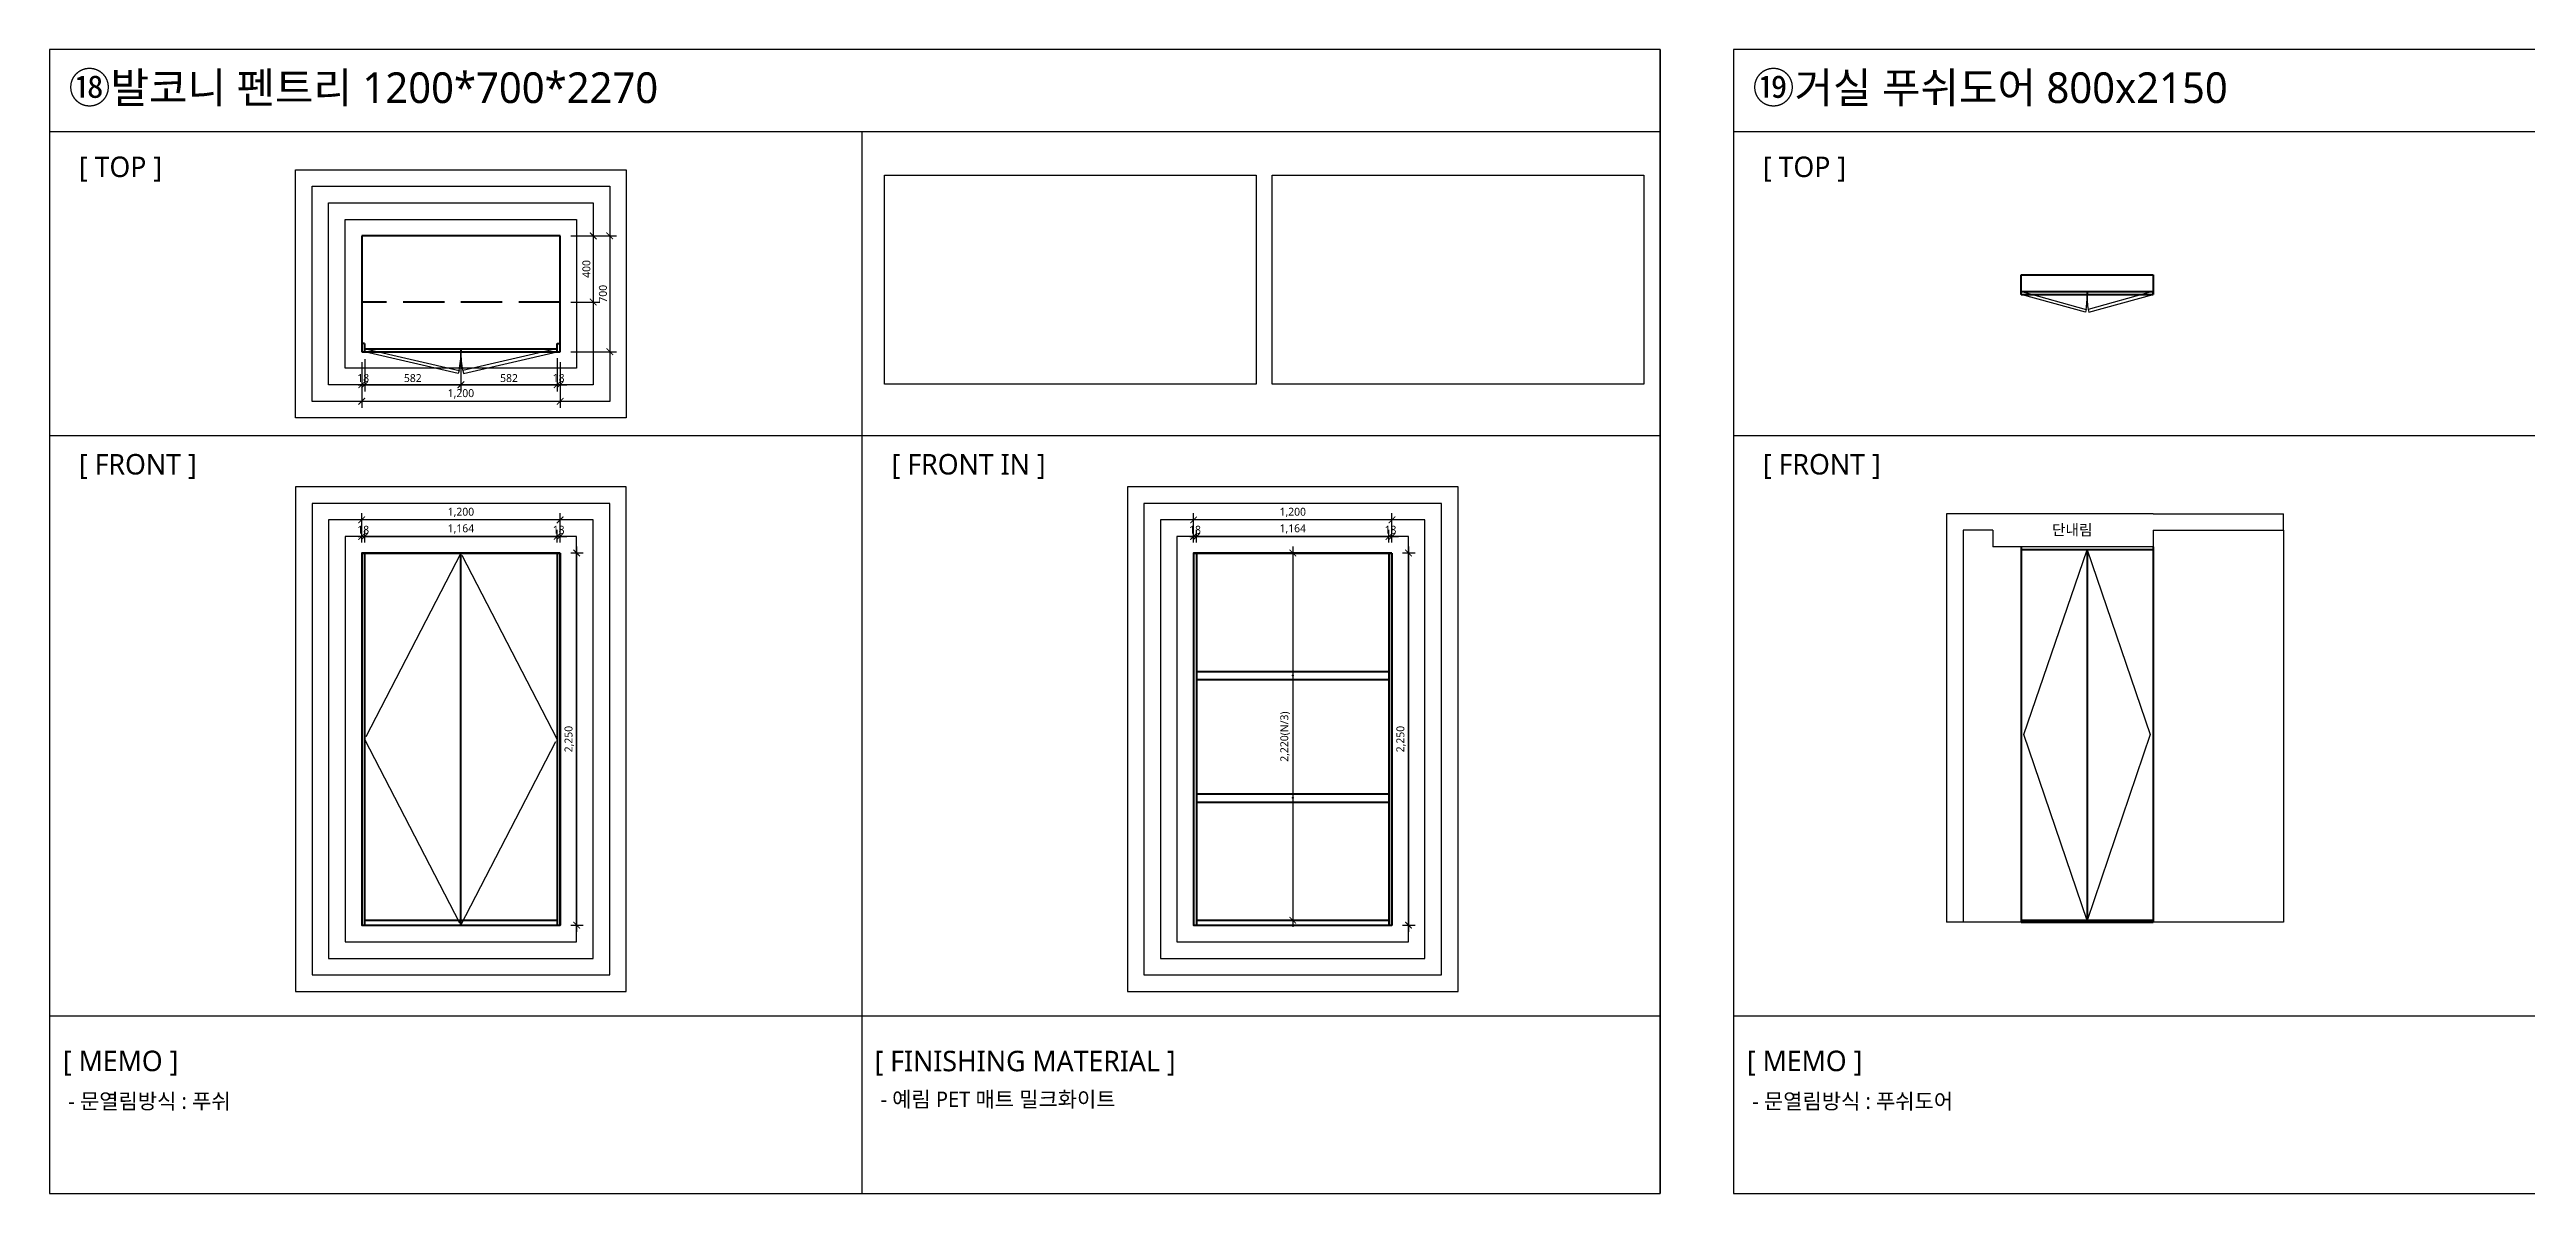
# Model space of a CAD drawing. Header units: millimetres. Extents: x 512 to 764439, y -71 to 559481.
# Drawn here: x 511190 to 526170, y 198562 to 205477 of the extents above; entities that cross this region are included whole.
import ezdxf

# ---------------------------------------------------------------- set-up
doc = ezdxf.new("R2010")
doc.units = ezdxf.units.MM
doc.header["$LTSCALE"] = 50
for name, pattern in [('CENTER', [50.8, 31.75, -6.35, 6.35, -6.35]), ('DASH', [0.35, 0.25, -0.1]), ('DASHDOT', [1, 0.5, -0.25, 0, -0.25])]:
    doc.linetypes.add(name, pattern=pattern)
for name, color, linetype in [('#CENTER', 1, 'CENTER'), ('#FUR_제작', 6, 'Continuous'), ('#가전가구', 252, 'Continuous'), ('#건축벽체_CON', 2, 'Continuous'), ('_R_F_WIN', 4, 'Continuous')]:
    doc.layers.add(name, color=color, linetype=linetype)
doc.layers.add('#Fur', color=6, linetype='Continuous', lineweight=40)
doc.styles.add('맑은 고딕', font='malgun.ttf')
doc.styles.add('맑은고딕', font='malgun.ttf')
doc.dimstyles.new('DIM-120', dxfattribs={"dimscale": 120, "dimtxt": 0.6, "dimasz": 0.8, "dimexe": 0.8, "dimexo": 0.8, "dimgap": 0.2, "dimtad": 1, "dimdec": 0, "dimlunit": 6, "dimtxsty": '맑은고딕', "dimblk": 'ARCHTICK', "dimcen": 1, "dimdle": 0.8, "dimclrd": 5, "dimclre": 5, "dimclrt": 4, "dimadec": 0, "dimazin": 0, "dimtfac": 1, "dimtdec": 0, "dimtix": 1, "dimtmove": 2, "dimatfit": 3, "dimldrblk": 'ARCHTICK', "dimfxl": 1, "dimtolj": 1, "dimtzin": 0, "dimarcsym": 0})
picture_1 = doc.add_image_def('image22.png', size_in_pixel=(1920, 1080))
picture_2 = doc.add_image_def('image23.png', size_in_pixel=(1920, 1080))

# ---------------------------------------------------------------- blocks, each defined once
blk = doc.blocks.new('_ArchTick')
at = {"color": 0, "linetype": 'ByBlock', "const_width": 0.15}
blk.add_lwpolyline([(-0.5, -0.5), (0.5, 0.5)], dxfattribs=at)
blk = doc.blocks.new('*D544')
at = {"color": 5, "lineweight": -2, "transparency": 16777216}
for p, q in [((514342, 204351), (514518, 204351)), ((514478, 204391), (514478, 203911)), ((514342, 203951), (514518, 203951))]:
    blk.add_line(p, q, dxfattribs=at)
at = {"layer": 'Defpoints', "color": 0, "transparency": 16777216}
for p in [(514278, 204351), (514278, 203951), (514478, 203951)]:
    blk.add_point(p, dxfattribs=at)
at = {"color": 5, "lineweight": -2, "transparency": 16777216, "xscale": 40, "yscale": 40, "zscale": 40}
for p, rotation in [((514478, 204351), 90), ((514478, 203951), 270)]:
    blk.add_blockref('_ArchTick', p, dxfattribs=dict(at, rotation=rotation))
at = {"color": 4, "transparency": 16777216, "insert": (514437, 204151), "char_height": 48, "attachment_point": 5, "rotation": 90, "style": '맑은고딕'}
blk.add_mtext('\\A1;400', dxfattribs=at)
blk = doc.blocks.new('*D545')
at = {"color": 5, "lineweight": -2, "transparency": 16777216}
for p, q in [((514342, 204351), (514618, 204351)), ((514578, 204391), (514578, 203611)), ((514342, 203651), (514618, 203651))]:
    blk.add_line(p, q, dxfattribs=at)
at = {"layer": 'Defpoints', "color": 0, "transparency": 16777216}
for p in [(514278, 204351), (514278, 203651), (514578, 203651)]:
    blk.add_point(p, dxfattribs=at)
at = {"color": 5, "lineweight": -2, "transparency": 16777216, "xscale": 40, "yscale": 40, "zscale": 40}
for p, rotation in [((514578, 204351), 90), ((514578, 203651), 270)]:
    blk.add_blockref('_ArchTick', p, dxfattribs=dict(at, rotation=rotation))
at = {"color": 4, "transparency": 16777216, "insert": (514537, 204001), "char_height": 48, "attachment_point": 5, "rotation": 90, "style": '맑은고딕'}
blk.add_mtext('\\A1;700', dxfattribs=at)
blk = doc.blocks.new('*D546')
at = {"color": 5, "lineweight": -2, "transparency": 16777216}
for p, q in [((513078, 203587), (513078, 203411)), ((513096, 203587), (513096, 203411)), ((513078, 203451), (513038, 203451)), ((513078, 203451), (513096, 203451)), ((513096, 203451), (513136, 203451))]:
    blk.add_line(p, q, dxfattribs=at)
at = {"layer": 'Defpoints', "color": 0, "transparency": 16777216}
for p in [(513078, 203651), (513096, 203651), (513096, 203451)]:
    blk.add_point(p, dxfattribs=at)
at = {"color": 5, "lineweight": -2, "transparency": 16777216, "xscale": 40, "yscale": 40, "zscale": 40}
blk.add_blockref('_ArchTick', (513078, 203451), dxfattribs=at)
at = {"color": 5, "lineweight": -2, "transparency": 16777216, "xscale": 40, "yscale": 40, "zscale": 40, "rotation": 180}
blk.add_blockref('_ArchTick', (513096, 203451), dxfattribs=at)
at = {"color": 4, "transparency": 16777216, "insert": (513087, 203492), "char_height": 48, "attachment_point": 5, "style": '맑은고딕'}
blk.add_mtext('\\A1;18', dxfattribs=at)
blk = doc.blocks.new('*D547')
at = {"color": 5, "lineweight": -2, "transparency": 16777216}
for p, q in [((513096, 203605), (513096, 203411)), ((513678, 203605), (513678, 203411)), ((513056, 203451), (513718, 203451))]:
    blk.add_line(p, q, dxfattribs=at)
at = {"layer": 'Defpoints', "color": 0, "transparency": 16777216}
for p in [(513096, 203669), (513678, 203669), (513678, 203451)]:
    blk.add_point(p, dxfattribs=at)
at = {"color": 5, "lineweight": -2, "transparency": 16777216, "xscale": 40, "yscale": 40, "zscale": 40, "rotation": 180}
blk.add_blockref('_ArchTick', (513096, 203451), dxfattribs=at)
at = {"color": 5, "lineweight": -2, "transparency": 16777216, "xscale": 40, "yscale": 40, "zscale": 40}
blk.add_blockref('_ArchTick', (513678, 203451), dxfattribs=at)
at = {"color": 4, "transparency": 16777216, "insert": (513387, 203491), "char_height": 48, "attachment_point": 5, "style": '맑은고딕'}
blk.add_mtext('\\A1;582', dxfattribs=at)
blk = doc.blocks.new('*D548')
at = {"color": 5, "lineweight": -2, "transparency": 16777216}
for p, q in [((513678, 203605), (513678, 203411)), ((514260, 203612), (514260, 203411)), ((513638, 203451), (514300, 203451))]:
    blk.add_line(p, q, dxfattribs=at)
at = {"layer": 'Defpoints', "color": 0, "transparency": 16777216}
for p in [(513678, 203669), (514260, 203676), (514260, 203451)]:
    blk.add_point(p, dxfattribs=at)
at = {"color": 5, "lineweight": -2, "transparency": 16777216, "xscale": 40, "yscale": 40, "zscale": 40, "rotation": 180}
blk.add_blockref('_ArchTick', (513678, 203451), dxfattribs=at)
at = {"color": 5, "lineweight": -2, "transparency": 16777216, "xscale": 40, "yscale": 40, "zscale": 40}
blk.add_blockref('_ArchTick', (514260, 203451), dxfattribs=at)
at = {"color": 4, "transparency": 16777216, "insert": (513969, 203491), "char_height": 48, "attachment_point": 5, "style": '맑은고딕'}
blk.add_mtext('\\A1;582', dxfattribs=at)
blk = doc.blocks.new('*D549')
at = {"color": 5, "lineweight": -2, "transparency": 16777216}
for p, q in [((514260, 203587), (514260, 203411)), ((514278, 203587), (514278, 203411)), ((514260, 203451), (514220, 203451)), ((514260, 203451), (514278, 203451)), ((514278, 203451), (514318, 203451))]:
    blk.add_line(p, q, dxfattribs=at)
at = {"layer": 'Defpoints', "color": 0, "transparency": 16777216}
for p in [(514260, 203651), (514278, 203651), (514278, 203451)]:
    blk.add_point(p, dxfattribs=at)
at = {"color": 5, "lineweight": -2, "transparency": 16777216, "xscale": 40, "yscale": 40, "zscale": 40}
blk.add_blockref('_ArchTick', (514260, 203451), dxfattribs=at)
at = {"color": 5, "lineweight": -2, "transparency": 16777216, "xscale": 40, "yscale": 40, "zscale": 40, "rotation": 180}
blk.add_blockref('_ArchTick', (514278, 203451), dxfattribs=at)
at = {"color": 4, "transparency": 16777216, "insert": (514269, 203492), "char_height": 48, "attachment_point": 5, "style": '맑은고딕'}
blk.add_mtext('\\A1;18', dxfattribs=at)
blk = doc.blocks.new('*D195')
at = {"color": 5, "lineweight": -2, "transparency": 16777216}
for p, q in [((513078, 203587), (513078, 203311)), ((514278, 203587), (514278, 203311)), ((513038, 203351), (514318, 203351))]:
    blk.add_line(p, q, dxfattribs=at)
at = {"layer": 'Defpoints', "color": 0, "transparency": 16777216}
for p in [(513078, 203651), (514278, 203651), (514278, 203351)]:
    blk.add_point(p, dxfattribs=at)
at = {"color": 5, "lineweight": -2, "transparency": 16777216, "xscale": 40, "yscale": 40, "zscale": 40, "rotation": 180}
blk.add_blockref('_ArchTick', (513078, 203351), dxfattribs=at)
at = {"color": 5, "lineweight": -2, "transparency": 16777216, "xscale": 40, "yscale": 40, "zscale": 40}
blk.add_blockref('_ArchTick', (514278, 203351), dxfattribs=at)
at = {"color": 4, "transparency": 16777216, "insert": (513678, 203396), "char_height": 48, "attachment_point": 5, "style": '맑은고딕'}
blk.add_mtext('\\A1;1,200', dxfattribs=at)
blk = doc.blocks.new('*D550')
at = {"color": 5, "lineweight": -2, "transparency": 16777216}
for p, q in [((513078, 202498), (513078, 202574)), ((513096, 202498), (513096, 202574)), ((513078, 202534), (513038, 202534)), ((513078, 202534), (513096, 202534)), ((513096, 202534), (513136, 202534))]:
    blk.add_line(p, q, dxfattribs=at)
at = {"layer": 'Defpoints', "color": 0, "transparency": 16777216}
for p in [(513078, 202434), (513096, 202534), (513096, 202434)]:
    blk.add_point(p, dxfattribs=at)
at = {"color": 5, "lineweight": -2, "transparency": 16777216, "xscale": 40, "yscale": 40, "zscale": 40}
blk.add_blockref('_ArchTick', (513078, 202534), dxfattribs=at)
at = {"color": 5, "lineweight": -2, "transparency": 16777216, "xscale": 40, "yscale": 40, "zscale": 40, "rotation": 180}
blk.add_blockref('_ArchTick', (513096, 202534), dxfattribs=at)
at = {"color": 4, "transparency": 16777216, "insert": (513087, 202574), "char_height": 48, "attachment_point": 5, "style": '맑은고딕'}
blk.add_mtext('\\A1;18', dxfattribs=at)
blk = doc.blocks.new('*D551')
at = {"color": 5, "lineweight": -2, "transparency": 16777216}
for p, q in [((513096, 202498), (513096, 202574)), ((514260, 202498), (514260, 202574)), ((513056, 202534), (514300, 202534))]:
    blk.add_line(p, q, dxfattribs=at)
at = {"layer": 'Defpoints', "color": 0, "transparency": 16777216}
for p in [(513096, 202434), (514260, 202534), (514260, 202434)]:
    blk.add_point(p, dxfattribs=at)
at = {"color": 5, "lineweight": -2, "transparency": 16777216, "xscale": 40, "yscale": 40, "zscale": 40, "rotation": 180}
blk.add_blockref('_ArchTick', (513096, 202534), dxfattribs=at)
at = {"color": 5, "lineweight": -2, "transparency": 16777216, "xscale": 40, "yscale": 40, "zscale": 40}
blk.add_blockref('_ArchTick', (514260, 202534), dxfattribs=at)
at = {"color": 4, "transparency": 16777216, "insert": (513678, 202579), "char_height": 48, "attachment_point": 5, "style": '맑은고딕'}
blk.add_mtext('\\A1;1,164', dxfattribs=at)
blk = doc.blocks.new('*D552')
at = {"color": 5, "lineweight": -2, "transparency": 16777216}
for p, q in [((514260, 202498), (514260, 202574)), ((514278, 202498), (514278, 202574)), ((514260, 202534), (514220, 202534)), ((514260, 202534), (514278, 202534)), ((514278, 202534), (514318, 202534))]:
    blk.add_line(p, q, dxfattribs=at)
at = {"layer": 'Defpoints', "color": 0, "transparency": 16777216}
for p in [(514260, 202434), (514278, 202534), (514278, 202434)]:
    blk.add_point(p, dxfattribs=at)
at = {"color": 5, "lineweight": -2, "transparency": 16777216, "xscale": 40, "yscale": 40, "zscale": 40}
blk.add_blockref('_ArchTick', (514260, 202534), dxfattribs=at)
at = {"color": 5, "lineweight": -2, "transparency": 16777216, "xscale": 40, "yscale": 40, "zscale": 40, "rotation": 180}
blk.add_blockref('_ArchTick', (514278, 202534), dxfattribs=at)
at = {"color": 4, "transparency": 16777216, "insert": (514269, 202574), "char_height": 48, "attachment_point": 5, "style": '맑은고딕'}
blk.add_mtext('\\A1;18', dxfattribs=at)
blk = doc.blocks.new('*D553')
at = {"color": 5, "lineweight": -2, "transparency": 16777216}
for p, q in [((514318, 202634), (513038, 202634)), ((513078, 202498), (513078, 202674)), ((514278, 202498), (514278, 202674))]:
    blk.add_line(p, q, dxfattribs=at)
at = {"layer": 'Defpoints', "color": 0, "transparency": 16777216}
for p in [(513078, 202634), (513078, 202434), (514278, 202434)]:
    blk.add_point(p, dxfattribs=at)
at = {"color": 5, "lineweight": -2, "transparency": 16777216, "xscale": 40, "yscale": 40, "zscale": 40, "rotation": 180}
blk.add_blockref('_ArchTick', (513078, 202634), dxfattribs=at)
at = {"color": 5, "lineweight": -2, "transparency": 16777216, "xscale": 40, "yscale": 40, "zscale": 40}
blk.add_blockref('_ArchTick', (514278, 202634), dxfattribs=at)
at = {"color": 4, "transparency": 16777216, "insert": (513678, 202679), "char_height": 48, "attachment_point": 5, "style": '맑은고딕'}
blk.add_mtext('\\A1;1,200', dxfattribs=at)
blk = doc.blocks.new('*D554')
at = {"color": 5, "lineweight": -2, "transparency": 16777216}
for p, q in [((514342, 202434), (514418, 202434)), ((514378, 202474), (514378, 200144)), ((514342, 200184), (514418, 200184))]:
    blk.add_line(p, q, dxfattribs=at)
at = {"layer": 'Defpoints', "color": 0, "transparency": 16777216}
for p in [(514278, 202434), (514278, 200184), (514378, 200184)]:
    blk.add_point(p, dxfattribs=at)
at = {"color": 5, "lineweight": -2, "transparency": 16777216, "xscale": 40, "yscale": 40, "zscale": 40}
for p, rotation in [((514378, 202434), 90), ((514378, 200184), 270)]:
    blk.add_blockref('_ArchTick', p, dxfattribs=dict(at, rotation=rotation))
at = {"color": 4, "transparency": 16777216, "insert": (514333, 201309), "char_height": 48, "attachment_point": 5, "rotation": 90, "style": '맑은고딕'}
blk.add_mtext('\\A1;2,250', dxfattribs=at)
blk = doc.blocks.new('*D555')
at = {"color": 5, "lineweight": -2, "transparency": 16777216}
for p, q in [((518109, 202498), (518109, 202574)), ((518127, 202498), (518127, 202574)), ((518109, 202534), (518069, 202534)), ((518109, 202534), (518127, 202534)), ((518127, 202534), (518167, 202534))]:
    blk.add_line(p, q, dxfattribs=at)
at = {"layer": 'Defpoints', "color": 0, "transparency": 16777216}
for p in [(518109, 202434), (518127, 202534), (518127, 202434)]:
    blk.add_point(p, dxfattribs=at)
at = {"color": 5, "lineweight": -2, "transparency": 16777216, "xscale": 40, "yscale": 40, "zscale": 40}
blk.add_blockref('_ArchTick', (518109, 202534), dxfattribs=at)
at = {"color": 5, "lineweight": -2, "transparency": 16777216, "xscale": 40, "yscale": 40, "zscale": 40, "rotation": 180}
blk.add_blockref('_ArchTick', (518127, 202534), dxfattribs=at)
at = {"color": 4, "transparency": 16777216, "insert": (518118, 202574), "char_height": 48, "attachment_point": 5, "style": '맑은고딕'}
blk.add_mtext('\\A1;18', dxfattribs=at)
blk = doc.blocks.new('*D556')
at = {"color": 5, "lineweight": -2, "transparency": 16777216}
for p, q in [((518127, 202498), (518127, 202574)), ((519291, 202498), (519291, 202574)), ((518087, 202534), (519331, 202534))]:
    blk.add_line(p, q, dxfattribs=at)
at = {"layer": 'Defpoints', "color": 0, "transparency": 16777216}
for p in [(518127, 202434), (519291, 202534), (519291, 202434)]:
    blk.add_point(p, dxfattribs=at)
at = {"color": 5, "lineweight": -2, "transparency": 16777216, "xscale": 40, "yscale": 40, "zscale": 40, "rotation": 180}
blk.add_blockref('_ArchTick', (518127, 202534), dxfattribs=at)
at = {"color": 5, "lineweight": -2, "transparency": 16777216, "xscale": 40, "yscale": 40, "zscale": 40}
blk.add_blockref('_ArchTick', (519291, 202534), dxfattribs=at)
at = {"color": 4, "transparency": 16777216, "insert": (518709, 202579), "char_height": 48, "attachment_point": 5, "style": '맑은고딕'}
blk.add_mtext('\\A1;1,164', dxfattribs=at)
blk = doc.blocks.new('*D557')
at = {"color": 5, "lineweight": -2, "transparency": 16777216}
for p, q in [((519291, 202498), (519291, 202574)), ((519309, 202498), (519309, 202574)), ((519291, 202534), (519251, 202534)), ((519291, 202534), (519309, 202534)), ((519309, 202534), (519349, 202534))]:
    blk.add_line(p, q, dxfattribs=at)
at = {"layer": 'Defpoints', "color": 0, "transparency": 16777216}
for p in [(519291, 202434), (519309, 202534), (519309, 202434)]:
    blk.add_point(p, dxfattribs=at)
at = {"color": 5, "lineweight": -2, "transparency": 16777216, "xscale": 40, "yscale": 40, "zscale": 40}
blk.add_blockref('_ArchTick', (519291, 202534), dxfattribs=at)
at = {"color": 5, "lineweight": -2, "transparency": 16777216, "xscale": 40, "yscale": 40, "zscale": 40, "rotation": 180}
blk.add_blockref('_ArchTick', (519309, 202534), dxfattribs=at)
at = {"color": 4, "transparency": 16777216, "insert": (519300, 202574), "char_height": 48, "attachment_point": 5, "style": '맑은고딕'}
blk.add_mtext('\\A1;18', dxfattribs=at)
blk = doc.blocks.new('*D558')
at = {"color": 5, "lineweight": -2, "transparency": 16777216}
for p, q in [((519349, 202634), (518069, 202634)), ((518109, 202498), (518109, 202674)), ((519309, 202498), (519309, 202674))]:
    blk.add_line(p, q, dxfattribs=at)
at = {"layer": 'Defpoints', "color": 0, "transparency": 16777216}
for p in [(518109, 202634), (518109, 202434), (519309, 202434)]:
    blk.add_point(p, dxfattribs=at)
at = {"color": 5, "lineweight": -2, "transparency": 16777216, "xscale": 40, "yscale": 40, "zscale": 40, "rotation": 180}
blk.add_blockref('_ArchTick', (518109, 202634), dxfattribs=at)
at = {"color": 5, "lineweight": -2, "transparency": 16777216, "xscale": 40, "yscale": 40, "zscale": 40}
blk.add_blockref('_ArchTick', (519309, 202634), dxfattribs=at)
at = {"color": 4, "transparency": 16777216, "insert": (518709, 202679), "char_height": 48, "attachment_point": 5, "style": '맑은고딕'}
blk.add_mtext('\\A1;1,200', dxfattribs=at)
blk = doc.blocks.new('*D559')
at = {"color": 5, "lineweight": -2, "transparency": 16777216}
for p, q in [((519373, 202434), (519449, 202434)), ((519409, 202474), (519409, 200144)), ((519373, 200184), (519449, 200184))]:
    blk.add_line(p, q, dxfattribs=at)
at = {"layer": 'Defpoints', "color": 0, "transparency": 16777216}
for p in [(519309, 202434), (519309, 200184), (519409, 200184)]:
    blk.add_point(p, dxfattribs=at)
at = {"color": 5, "lineweight": -2, "transparency": 16777216, "xscale": 40, "yscale": 40, "zscale": 40}
for p, rotation in [((519409, 202434), 90), ((519409, 200184), 270)]:
    blk.add_blockref('_ArchTick', p, dxfattribs=dict(at, rotation=rotation))
at = {"color": 4, "transparency": 16777216, "insert": (519364, 201309), "char_height": 48, "attachment_point": 5, "rotation": 90, "style": '맑은고딕'}
blk.add_mtext('\\A1;2,250', dxfattribs=at)
blk = doc.blocks.new('*D560')
at = {"color": 5, "lineweight": -2, "transparency": 16777216}
for p, q in [((518709, 202474), (518709, 200174)), ((518773, 202434), (518749, 202434)), ((518773, 200214), (518749, 200214))]:
    blk.add_line(p, q, dxfattribs=at)
at = {"layer": 'Defpoints', "color": 0, "transparency": 16777216}
for p in [(518709, 202434), (518709, 200214), (518709, 200214)]:
    blk.add_point(p, dxfattribs=at)
at = {"color": 5, "lineweight": -2, "transparency": 16777216, "xscale": 40, "yscale": 40, "zscale": 40}
for p, rotation in [((518709, 202434), 90), ((518709, 200214), 270)]:
    blk.add_blockref('_ArchTick', p, dxfattribs=dict(at, rotation=rotation))
at = {"color": 4, "transparency": 16777216, "insert": (518663, 201324), "char_height": 48, "attachment_point": 5, "rotation": 90, "style": '맑은고딕'}
blk.add_mtext('\\A1;2,220(N/3)', dxfattribs=at)

msp = doc.modelspace()

# ---------------------------------------------------------------- linework, layer by layer
at = {"layer": '#CENTER', "linetype": 'DASHDOT', "ltscale": 50}
for p, q in [((513677.80140052, 202433.56359995), (513095.80140052, 201308.56359995)), ((514259.80140052, 201308.56359995), (513677.80140052, 202433.56359995)), ((523131.38980847, 201336.57530469), (523513.38980847, 202453.57530469)), ((523513.38980847, 202453.57530469), (523895.38980847, 201336.57530469)), ((513095.80140052, 201308.56359995), (513677.80140052, 200183.56359995)), ((513677.80140052, 200183.56359995), (514259.80140052, 201308.56359995)), ((523513.38980847, 200211.57530469), (523131.38980847, 201336.57530469)), ((523895.38980847, 201336.57530469), (523513.38980847, 200211.57530469))]:
    msp.add_line(p, q, dxfattribs=at)
at = {"layer": '#Fur', "ltscale": 2}
for p, q in [((513077.80140052, 204350.64694233), (513077.80140052, 203650.64694233)), ((514277.80140052, 204350.64694233), (513077.80140052, 204350.64694233)), ((514277.80140052, 203650.64694233), (514277.80140052, 204350.64694233)), ((523113.38980847, 204014.68770525), (523113.38980847, 204114.68770525)), ((523113.38980847, 204114.68770525), (523913.38980847, 204114.68770525)), ((523913.38980847, 204114.68770525), (523913.38980847, 203996.68770525)), ((523113.38980847, 204014.68770525), (523913.38980847, 204014.68770525)), ((523113.38980847, 203996.68770525), (523113.38980847, 204014.68770525)), ((523113.38980847, 203996.68770525), (523913.38980847, 203996.68770525)), ((523513.38980847, 204014.68770525), (523513.38980847, 203996.68770525)), ((513095.80140052, 203700.64694233), (513077.80140052, 203700.64694233)), ((513077.80140052, 203650.64694233), (514277.80140052, 203650.64694233)), ((513095.80140052, 203700.64694233), (513095.80140052, 203650.64694233)), ((513095.80140052, 203668.64694233), (514259.80140052, 203668.64694233)), ((513677.80140052, 203668.64694233), (513677.80140052, 203650.64694233)), ((514259.80140052, 203650.64694233), (514259.80140052, 203700.64694233)), ((514259.80140052, 203700.64694233), (514277.80140052, 203700.64694233)), ((513077.80140052, 202433.56359995), (513077.80140052, 200183.56359995)), ((513077.80140052, 202433.56359995), (514277.80140052, 202433.56359995)), ((513095.80140052, 202433.56359995), (513095.80140052, 200183.56359995)), ((513677.80140052, 200183.56359995), (513677.80140052, 202433.56359995)), ((514259.80140052, 202433.56359995), (514259.80140052, 200183.56359995)), ((514277.80140052, 202433.56359995), (514277.80140052, 200183.56359995)), ((518108.6821516, 202433.56359995), (518108.6821516, 200183.56359995)), ((518108.6821516, 202433.56359995), (519308.6821516, 202433.56359995)), ((518126.6821516, 202433.56359995), (518126.6821516, 200183.56359995)), ((519290.6821516, 202433.56359995), (519290.6821516, 200183.56359995)), ((519308.6821516, 202433.56359995), (519308.6821516, 200183.56359995)), ((523113.38980847, 202471.57530469), (523113.38980847, 200201.57530469)), ((523913.38980847, 202453.57530469), (523113.38980847, 202453.57530469)), ((523513.38980847, 202453.57530469), (523513.38980847, 200211.57530469)), ((523913.38980847, 202471.57530469), (523913.38980847, 200201.57530469)), ((513077.80140052, 200183.56359995), (514277.80140052, 200183.56359995)), ((513095.80140052, 200213.56359995), (514259.80140052, 200213.56359995)), ((518108.6821516, 200183.56359995), (519308.6821516, 200183.56359995)), ((518126.6821516, 200213.56359995), (519290.6821516, 200213.56359995)), ((523913.38980847, 200211.57530469), (523113.38980847, 200211.57530469)), ((523113.38980847, 200201.57530469), (523913.38980847, 200201.57530469))]:
    msp.add_line(p, q, dxfattribs=at)
at = {"layer": '#Fur', "linetype": 'DASH', "ltscale": 20}
msp.add_line((514277.80140052, 203950.64694233), (513077.80140052, 203950.64694233), dxfattribs=at)
at = {"layer": '#Fur', "color": 223, "ltscale": 2}
for p, q in [((518126.6821516, 201718.56359995), (519290.6821516, 201718.56359995)), ((518126.6821516, 201668.56359995), (519290.6821516, 201668.56359995)), ((518126.6821516, 200978.56359995), (519290.6821516, 200978.56359995)), ((518126.6821516, 200928.56359995), (519290.6821516, 200928.56359995))]:
    msp.add_line(p, q, dxfattribs=at)
at = {"layer": '#Fur', "ltscale": 2}
for points in [[(514277.80140052, 202433.56359995), (513077.80140052, 202433.56359995), (513077.80140052, 200183.56359995), (514277.80140052, 200183.56359995)], [(519308.6821516, 202433.56359995), (518108.6821516, 202433.56359995), (518108.6821516, 200183.56359995), (519308.6821516, 200183.56359995)]]:
    msp.add_lwpolyline(points, close=True, dxfattribs=at)
at = {"layer": '#Fur', "color": 223, "ltscale": 2}
for p in [(518708.6821516, 201693.56359995), (518708.6821516, 200953.56359995)]:
    msp.add_point(p, dxfattribs=at)
at = {"layer": '#FUR_제작', "color": 252}
for points in [[(523118.04855129, 204014.07437012), (523507.58438206, 203906.21488), (523502.92563925, 203888.82821513), (523113.38980847, 203996.68770525)], [(523908.73106566, 204014.07437012), (523519.19523489, 203906.21488), (523523.8539777, 203888.82821513), (523913.38980847, 203996.68770525)], [(513100.46014333, 203668.03360721), (513666.63529253, 203536.63185068), (513661.97654972, 203519.2451858), (513095.80140052, 203650.64694233)], [(514255.1426577, 203668.03360721), (513688.9675085, 203536.63185068), (513693.62625131, 203519.2451858), (514259.80140052, 203650.64694233)]]:
    msp.add_lwpolyline(points, close=True, dxfattribs=at)
for centre, radius, start, end in [((522920.72704496, 203989.28965154), 592.7089357, 351.9434405396, 0.71517103151), ((524106.05257199, 203989.28965154), 592.7089357, 179.28482896849, 188.0565594604), ((513193.49310619, 203640.45898256), 484.41543996, 347.6234900789, 1.2051022529), ((514162.10969484, 203640.45898256), 484.41543996, 178.7948977471, 192.3765099211)]:
    msp.add_arc(centre, radius, start, end, dxfattribs=at)
at = {"layer": '#건축벽체_CON'}
for p, q in [((523913.38980847, 202671.57530469), (522663.38980847, 202671.57530469)), ((522663.38980847, 202671.57530469), (522663.38980847, 200201.57530469)), ((522763.38980847, 202571.57530469), (522763.38980847, 200201.57530469)), ((522943.38980847, 202571.57530469), (522763.38980847, 202571.57530469)), ((522943.38980847, 202571.57530469), (522943.38980847, 202471.57530469)), ((523913.38980847, 202671.57530469), (524700.84573946, 202671.57530469)), ((523913.38980847, 202571.57530469), (523913.38980847, 202471.57530469)), ((523913.38980847, 202571.57530469), (524700.84573946, 202571.57530469)), ((524700.84573946, 202571.57530469), (524700.84573946, 202671.57530469)), ((524700.84573946, 202571.57530469), (524700.84573946, 200201.57530469)), ((523913.38980847, 202471.57530469), (522943.38980847, 202471.57530469)), ((522763.38980847, 200201.57530469), (522663.38980847, 200201.57530469)), ((523113.38980847, 200201.57530469), (522763.38980847, 200201.57530469)), ((524700.84573946, 200201.57530469), (523913.38980847, 200201.57530469))]:
    msp.add_line(p, q, dxfattribs=at)
for points in [[(520930.90486316, 205477.23742613), (511189.97820557, 205477.23742613), (511189.97820557, 198562.49294258), (520930.90486316, 198562.49294258)], [(531115.61236408, 205477.23742613), (521374.6857065, 205477.23742613), (521374.6857065, 198562.49294258), (531115.61236408, 198562.49294258)]]:
    msp.add_lwpolyline(points, close=True)
for points in [[(516105.18750823, 198562.49294258), (516105.18750823, 204981.98765498)], [(511189.97820557, 203143.75041764), (520930.90486316, 203143.75041764)], [(521374.6857065, 203143.75041764), (531115.61236408, 203143.75041764)], [(511189.97820557, 199636.64604401), (520930.90486316, 199636.64604401)], [(521374.6857065, 199636.64604401), (531115.61236408, 199636.64604401)]]:
    msp.add_lwpolyline(points)
at = {"layer": '_R_F_WIN', "color": 7}
msp.add_line((520930.90486316, 205477.23742613), (520930.90486316, 198562.49294258), dxfattribs=at)
for points in [[(520930.90486316, 205477.23742613), (511189.97820557, 205477.23742613), (511189.97820557, 204981.98765498), (520930.90486316, 204981.98765498)], [(531115.61236408, 205477.23742613), (521374.6857065, 205477.23742613), (521374.6857065, 204981.98765498), (531115.61236408, 204981.98765498)]]:
    msp.add_lwpolyline(points, dxfattribs=at)
at = {"layer": 'Defpoints', "color": 253, "true_color": 0x9898cc}
for points in [[(512677.80140052, 204750.64694233), (514677.80140052, 204750.64694233), (514677.80140052, 203250.64694233), (512677.80140052, 203250.64694233)], [(512777.80140052, 204650.64694233), (514577.80140052, 204650.64694233), (514577.80140052, 203350.64694233), (512777.80140052, 203350.64694233)], [(512877.80140052, 204550.64694233), (514477.80140052, 204550.64694233), (514477.80140052, 203450.64694233), (512877.80140052, 203450.64694233)], [(512977.80140052, 204450.64694233), (514377.80140052, 204450.64694233), (514377.80140052, 203550.64694233), (512977.80140052, 203550.64694233)], [(514677.80140052, 202833.56359995), (512677.80140052, 202833.56359995), (512677.80140052, 199783.56359995), (514677.80140052, 199783.56359995)], [(514577.80140052, 202733.56359995), (512777.80140052, 202733.56359995), (512777.80140052, 199883.56359995), (514577.80140052, 199883.56359995)], [(519708.6821516, 202833.56359995), (517708.6821516, 202833.56359995), (517708.6821516, 199783.56359995), (519708.6821516, 199783.56359995)], [(519608.6821516, 202733.56359995), (517808.6821516, 202733.56359995), (517808.6821516, 199883.56359995), (519608.6821516, 199883.56359995)], [(514477.80140052, 202633.56359995), (512877.80140052, 202633.56359995), (512877.80140052, 199983.56359995), (514477.80140052, 199983.56359995)], [(519508.6821516, 202633.56359995), (517908.6821516, 202633.56359995), (517908.6821516, 199983.56359995), (519508.6821516, 199983.56359995)], [(514377.80140052, 202533.56359995), (512977.80140052, 202533.56359995), (512977.80140052, 200083.56359995), (514377.80140052, 200083.56359995)], [(519408.6821516, 202533.56359995), (518008.6821516, 202533.56359995), (518008.6821516, 200083.56359995), (519408.6821516, 200083.56359995)]]:
    msp.add_lwpolyline(points, close=True, dxfattribs=at)

# ---------------------------------------------------------------- texts
at = {"layer": '#가전가구', "insert": (523300.85687929, 202606.45783287), "char_height": 65, "attachment_point": 1, "style": '맑은고딕'}
msp.add_mtext_dynamic_manual_height_columns('단내림', width=1471.5483469185, gutter_width=98.07255812, heights=[0], dxfattribs=at)
at = {"char_height": 92.8593320912, "attachment_point": 1, "style": '맑은고딕'}
for s, heights, insert in [('- 문열림방식 : 푸쉬', [1226.3759856], (511303.66402521, 199166.54369941)), ('- 예림 PET 매트 밀크화이트', [944.20321998], (516215.91828027, 199178.36615273)), ('- 문열림방식 : 푸쉬도어', [1226.3759856], (521488.37152613, 199166.54369941))]:
    msp.add_mtext_dynamic_manual_height_columns(s, width=3264.8350786126, gutter_width=15.47655535, heights=heights, dxfattribs=dict(at, insert=insert))
at = {"layer": '_R_F_WIN', "color": 7, "style": '맑은 고딕'}
for s, height, p in [('⑱발코니 펜트리 1200*700*2270 ', 185.7186641824, (511305.12377737, 205153.78324011)), ('⑲거실 푸쉬도어 800x2150', 185.7186641824, (521489.83127829, 205153.78324011)), ('[ TOP ]', 123.812442788, (511367.67714571, 204706.4344746)), ('[ TOP ]', 123.812442788, (521552.38464664, 204706.4344746)), ('[ FRONT ]', 123.812442788, (511367.67714571, 202908.46141817)), ('[ FRONT IN ]', 123.8124427883, (516282.88644837, 202908.46141817)), ('[ FRONT ]', 123.812442788, (521552.38464664, 202908.46141817)), ('[ MEMO ]', 123.812442788, (511270.95776569, 199301.62078385)), ('[ FINISHING MATERIAL ]', 123.8124427883, (516179.21091306, 199301.04161978)), ('[ MEMO ]', 123.812442788, (521455.66526661, 199301.62078385))]:
    msp.add_text(s, height=height, dxfattribs=at).set_placement(p)

# ---------------------------------------------------------------- dimensions: what is measured, and where the dimension line sits
for base, p1, p2, picture, middle in [((514477.80140052, 203950.64694233), (514277.80140052, 204350.64694233), (514277.80140052, 203950.64694233), '*D544', (514437.00248747, 204150.64694233)), ((514577.80140052, 203650.64694233), (514277.80140052, 204350.64694233), (514277.80140052, 203650.64694233), '*D545', (514537.00248747, 204000.64694233)), ((514377.80140052, 200183.56359995), (514277.80140052, 202433.56359995), (514277.80140052, 200183.56359995), '*D554', (514332.97531356, 201308.56359995)), ((519408.6821516, 200183.56359995), (519308.6821516, 202433.56359995), (519308.6821516, 200183.56359995), '*D559', (519363.85606464, 201308.56359995))]:
    dim = msp.add_linear_dim(base=base, p1=p1, p2=p2, angle=90, dimstyle='DIM-120', override={"dimscale": 80, "dimasz": 0.5, "dimexe": 0.5, "dimdle": 0.5})
    dim.commit()
    dim.dimension.update_dxf_attribs({"geometry": picture, "text_midpoint": middle})
for base, p1, p2, picture, middle in [((513095.80140052, 203450.64694233), (513077.80140052, 203650.64694233), (513095.80140052, 203650.64694233), '*D546', (513086.80140052, 203491.57629016)), ((514277.80140052, 203350.64694233), (513077.80140052, 203650.64694233), (514277.80140052, 203650.64694233), '*D195', (513677.80140052, 203395.60346407)), ((513677.80140052, 203450.64694233), (513095.80140052, 203668.64694233), (513677.80140052, 203668.64694233), '*D547', (513386.80140052, 203491.44585538)), ((514259.80140052, 203450.64694233), (513677.80140052, 203668.64694233), (514259.80140052, 203675.64694233), '*D548', (513968.80140052, 203491.44585538)), ((514277.80140052, 203450.64694233), (514259.80140052, 203650.64694233), (514277.80140052, 203650.64694233), '*D549', (514268.80140052, 203491.57629016)), ((513077.80140052, 202633.56359995), (514277.80140052, 202433.56359995), (513077.80140052, 202433.56359995), '*D553', (513677.80140052, 202678.52012169)), ((518108.6821516, 202633.56359995), (519308.6821516, 202433.56359995), (518108.6821516, 202433.56359995), '*D558', (518708.6821516, 202678.52012169)), ((513095.80140052, 202533.56359995), (513077.80140052, 202433.56359995), (513095.80140052, 202433.56359995), '*D550', (513086.80140052, 202574.49294778)), ((514259.80140052, 202533.56359995), (513095.80140052, 202433.56359995), (514259.80140052, 202433.56359995), '*D551', (513677.80140052, 202578.52012169)), ((514277.80140052, 202533.56359995), (514259.80140052, 202433.56359995), (514277.80140052, 202433.56359995), '*D552', (514268.80140052, 202574.49294778)), ((518126.6821516, 202533.56359995), (518108.6821516, 202433.56359995), (518126.6821516, 202433.56359995), '*D555', (518117.6821516, 202574.49294778)), ((519290.6821516, 202533.56359995), (518126.6821516, 202433.56359995), (519290.6821516, 202433.56359995), '*D556', (518708.6821516, 202578.52012169)), ((519308.6821516, 202533.56359995), (519290.6821516, 202433.56359995), (519308.6821516, 202433.56359995), '*D557', (519299.6821516, 202574.49294778))]:
    dim = msp.add_linear_dim(base=base, p1=p1, p2=p2, dimstyle='DIM-120', override={"dimscale": 80, "dimasz": 0.5, "dimexe": 0.5, "dimdle": 0.5})
    dim.commit()
    dim.dimension.update_dxf_attribs({"geometry": picture, "text_midpoint": middle})
dim = msp.add_linear_dim(base=(518708.6821516, 200213.56359995), p1=(518708.6821516, 202433.56359995), p2=(518708.6821516, 200213.56359995), angle=90, text='<>(N/3)', dimstyle='DIM-120', override={"dimscale": 80, "dimasz": 0.5, "dimexe": 0.5, "dimdle": 0.5})
dim.commit()
dim.dimension.update_dxf_attribs({"geometry": '*D560', "text_midpoint": (518662.84519508, 201323.56359995)})

# ---------------------------------------------------------------- pictures from other files: only their frames are drawn
image = msp.add_image(picture_1, insert=(516240.37351007, 203453.55953373), size_in_units=(2248.02360199, 1264.51327612))
image.dxf.flags = 7
image = msp.add_image(picture_2, insert=(518585.24080359, 203453.55953373), size_in_units=(2248.02360199, 1264.51327612))
image.dxf.flags = 7

doc.saveas('drawing.dxf')
